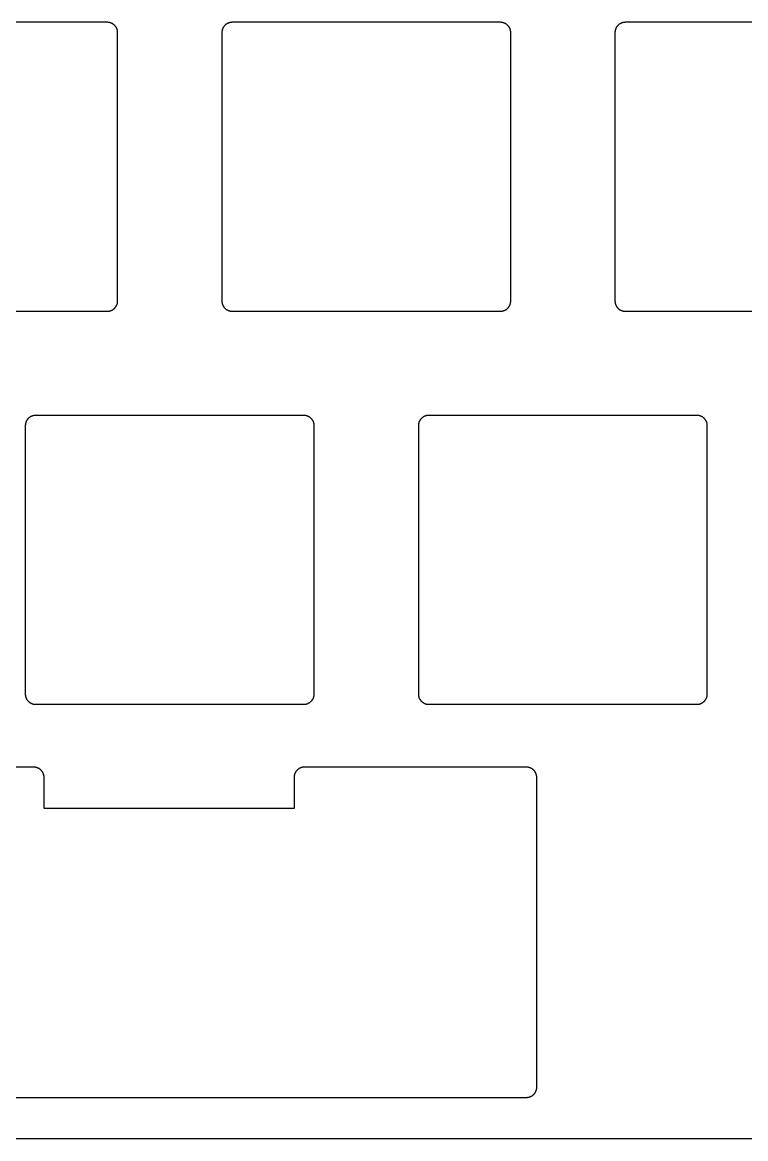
# Model space of a CAD drawing. Header units: millimetres. Extents: x -2014 to -1710, y 1046 to 1151.
# Drawn here: x -1854.7 to -1819.7, y 1051.6 to 1105.7 of the extents above; entities that cross this region are included whole.
import ezdxf

# ---------------------------------------------------------------- set-up
doc = ezdxf.new("R2010")
doc.units = ezdxf.units.MM
doc.layers.add('Layer 01', color=1, linetype='Continuous', true_color=0xff0000)

msp = doc.modelspace()

# ---------------------------------------------------------------- linework, layer by layer
at = {"layer": 'Layer 01', "color": 254, "true_color": 0xcad1ee}
for points in [[(-1850.615, 1105.706), (-1863.615, 1105.706)], [(-1850.115, 1105.206), (-1850.116, 1105.223), (-1850.117, 1105.24), (-1850.118, 1105.257), (-1850.12, 1105.274), (-1850.123, 1105.291), (-1850.126, 1105.308), (-1850.13, 1105.324), (-1850.134, 1105.341), (-1850.139, 1105.357), (-1850.144, 1105.373), (-1850.15, 1105.389), (-1850.157, 1105.405), (-1850.164, 1105.421), (-1850.172, 1105.436), (-1850.18, 1105.451), (-1850.188, 1105.466), (-1850.197, 1105.48), (-1850.207, 1105.494), (-1850.217, 1105.508), (-1850.228, 1105.521), (-1850.239, 1105.534), (-1850.25, 1105.547), (-1850.262, 1105.559), (-1850.274, 1105.571), (-1850.287, 1105.583), (-1850.3, 1105.594), (-1850.313, 1105.604), (-1850.327, 1105.614), (-1850.341, 1105.624), (-1850.356, 1105.633), (-1850.37, 1105.642), (-1850.385, 1105.65), (-1850.401, 1105.657), (-1850.416, 1105.664), (-1850.432, 1105.671), (-1850.448, 1105.677), (-1850.464, 1105.682), (-1850.481, 1105.687), (-1850.497, 1105.692), (-1850.514, 1105.695), (-1850.531, 1105.699), (-1850.547, 1105.701), (-1850.564, 1105.703), (-1850.581, 1105.705), (-1850.598, 1105.706), (-1850.615, 1105.706)], [(-1844.565, 1105.706), (-1844.583, 1105.706), (-1844.6, 1105.705), (-1844.617, 1105.703), (-1844.634, 1105.701), (-1844.65, 1105.699), (-1844.667, 1105.695), (-1844.684, 1105.692), (-1844.7, 1105.687), (-1844.717, 1105.682), (-1844.733, 1105.677), (-1844.749, 1105.671), (-1844.765, 1105.664), (-1844.78, 1105.657), (-1844.796, 1105.65), (-1844.811, 1105.642), (-1844.825, 1105.633), (-1844.84, 1105.624), (-1844.854, 1105.614), (-1844.868, 1105.604), (-1844.881, 1105.594), (-1844.894, 1105.583), (-1844.907, 1105.571), (-1844.919, 1105.559), (-1844.931, 1105.547), (-1844.942, 1105.534), (-1844.953, 1105.521), (-1844.964, 1105.508), (-1844.974, 1105.494), (-1844.984, 1105.48), (-1844.993, 1105.466), (-1845.001, 1105.451), (-1845.009, 1105.436), (-1845.017, 1105.421), (-1845.024, 1105.405), (-1845.031, 1105.389), (-1845.037, 1105.373), (-1845.042, 1105.357), (-1845.047, 1105.341), (-1845.051, 1105.324), (-1845.055, 1105.308), (-1845.058, 1105.291), (-1845.061, 1105.274), (-1845.063, 1105.257), (-1845.064, 1105.24), (-1845.065, 1105.223), (-1845.065, 1105.206)], [(-1831.565, 1105.706), (-1844.565, 1105.706)], [(-1831.065, 1105.206), (-1831.066, 1105.223), (-1831.067, 1105.24), (-1831.068, 1105.257), (-1831.07, 1105.274), (-1831.073, 1105.291), (-1831.076, 1105.308), (-1831.08, 1105.324), (-1831.084, 1105.341), (-1831.089, 1105.357), (-1831.094, 1105.373), (-1831.1, 1105.389), (-1831.107, 1105.405), (-1831.114, 1105.421), (-1831.122, 1105.436), (-1831.13, 1105.451), (-1831.138, 1105.466), (-1831.147, 1105.48), (-1831.157, 1105.494), (-1831.167, 1105.508), (-1831.178, 1105.521), (-1831.189, 1105.534), (-1831.2, 1105.547), (-1831.212, 1105.559), (-1831.224, 1105.571), (-1831.237, 1105.583), (-1831.25, 1105.594), (-1831.263, 1105.604), (-1831.277, 1105.614), (-1831.291, 1105.624), (-1831.306, 1105.633), (-1831.32, 1105.642), (-1831.335, 1105.65), (-1831.351, 1105.657), (-1831.366, 1105.664), (-1831.382, 1105.671), (-1831.398, 1105.677), (-1831.414, 1105.682), (-1831.431, 1105.687), (-1831.447, 1105.692), (-1831.464, 1105.695), (-1831.481, 1105.699), (-1831.497, 1105.701), (-1831.514, 1105.703), (-1831.531, 1105.705), (-1831.548, 1105.706), (-1831.565, 1105.706)], [(-1825.515, 1105.706), (-1825.533, 1105.706), (-1825.55, 1105.705), (-1825.567, 1105.703), (-1825.584, 1105.701), (-1825.6, 1105.699), (-1825.617, 1105.695), (-1825.634, 1105.692), (-1825.65, 1105.687), (-1825.667, 1105.682), (-1825.683, 1105.677), (-1825.699, 1105.671), (-1825.715, 1105.664), (-1825.73, 1105.657), (-1825.746, 1105.65), (-1825.761, 1105.642), (-1825.775, 1105.633), (-1825.79, 1105.624), (-1825.804, 1105.614), (-1825.818, 1105.604), (-1825.831, 1105.594), (-1825.844, 1105.583), (-1825.857, 1105.571), (-1825.869, 1105.559), (-1825.881, 1105.547), (-1825.892, 1105.534), (-1825.903, 1105.521), (-1825.914, 1105.508), (-1825.924, 1105.494), (-1825.934, 1105.48), (-1825.943, 1105.466), (-1825.951, 1105.451), (-1825.959, 1105.436), (-1825.967, 1105.421), (-1825.974, 1105.405), (-1825.981, 1105.389), (-1825.987, 1105.373), (-1825.992, 1105.357), (-1825.997, 1105.341), (-1826.001, 1105.324), (-1826.005, 1105.308), (-1826.008, 1105.291), (-1826.011, 1105.274), (-1826.013, 1105.257), (-1826.014, 1105.24), (-1826.015, 1105.223), (-1826.015, 1105.206)], [(-1812.515, 1105.706), (-1825.515, 1105.706)], [(-1850.115, 1092.206), (-1850.115, 1105.206)], [(-1845.065, 1105.206), (-1845.065, 1092.206)], [(-1831.065, 1104.712), (-1831.065, 1105.206)], [(-1826.015, 1105.206), (-1826.015, 1092.206)], [(-1831.065, 1104.706), (-1831.065, 1104.712)], [(-1831.065, 1092.706), (-1831.065, 1104.706)], [(-1831.065, 1092.7), (-1831.065, 1092.706)], [(-1831.065, 1092.206), (-1831.065, 1092.7)], [(-1850.615, 1091.706), (-1850.598, 1091.706), (-1850.581, 1091.707), (-1850.564, 1091.708), (-1850.547, 1091.711), (-1850.531, 1091.713), (-1850.514, 1091.716), (-1850.497, 1091.72), (-1850.481, 1091.724), (-1850.464, 1091.729), (-1850.448, 1091.735), (-1850.432, 1091.741), (-1850.416, 1091.747), (-1850.401, 1091.754), (-1850.385, 1091.762), (-1850.37, 1091.77), (-1850.356, 1091.779), (-1850.341, 1091.788), (-1850.327, 1091.797), (-1850.313, 1091.807), (-1850.3, 1091.818), (-1850.287, 1091.829), (-1850.274, 1091.84), (-1850.262, 1091.852), (-1850.25, 1091.865), (-1850.239, 1091.877), (-1850.228, 1091.89), (-1850.217, 1091.904), (-1850.207, 1091.918), (-1850.197, 1091.932), (-1850.188, 1091.946), (-1850.18, 1091.961), (-1850.172, 1091.976), (-1850.164, 1091.991), (-1850.157, 1092.007), (-1850.15, 1092.022), (-1850.144, 1092.038), (-1850.139, 1092.055), (-1850.134, 1092.071), (-1850.13, 1092.087), (-1850.126, 1092.104), (-1850.123, 1092.121), (-1850.12, 1092.138), (-1850.118, 1092.155), (-1850.117, 1092.172), (-1850.116, 1092.189), (-1850.115, 1092.206)], [(-1845.065, 1092.206), (-1845.065, 1092.189), (-1845.064, 1092.172), (-1845.063, 1092.155), (-1845.061, 1092.138), (-1845.058, 1092.121), (-1845.055, 1092.104), (-1845.051, 1092.087), (-1845.047, 1092.071), (-1845.042, 1092.055), (-1845.037, 1092.038), (-1845.031, 1092.022), (-1845.024, 1092.007), (-1845.017, 1091.991), (-1845.009, 1091.976), (-1845.001, 1091.961), (-1844.993, 1091.946), (-1844.984, 1091.932), (-1844.974, 1091.918), (-1844.964, 1091.904), (-1844.953, 1091.89), (-1844.942, 1091.877), (-1844.931, 1091.865), (-1844.919, 1091.852), (-1844.907, 1091.84), (-1844.894, 1091.829), (-1844.881, 1091.818), (-1844.868, 1091.807), (-1844.854, 1091.797), (-1844.84, 1091.788), (-1844.825, 1091.779), (-1844.811, 1091.77), (-1844.796, 1091.762), (-1844.78, 1091.754), (-1844.765, 1091.747), (-1844.749, 1091.741), (-1844.733, 1091.735), (-1844.717, 1091.729), (-1844.7, 1091.724), (-1844.684, 1091.72), (-1844.667, 1091.716), (-1844.65, 1091.713), (-1844.634, 1091.711), (-1844.617, 1091.708), (-1844.6, 1091.707), (-1844.583, 1091.706), (-1844.565, 1091.706)], [(-1831.565, 1091.706), (-1831.548, 1091.706), (-1831.531, 1091.707), (-1831.514, 1091.708), (-1831.497, 1091.711), (-1831.481, 1091.713), (-1831.464, 1091.716), (-1831.447, 1091.72), (-1831.431, 1091.724), (-1831.414, 1091.729), (-1831.398, 1091.735), (-1831.382, 1091.741), (-1831.366, 1091.747), (-1831.351, 1091.754), (-1831.335, 1091.762), (-1831.32, 1091.77), (-1831.306, 1091.779), (-1831.291, 1091.788), (-1831.277, 1091.797), (-1831.263, 1091.807), (-1831.25, 1091.818), (-1831.237, 1091.829), (-1831.224, 1091.84), (-1831.212, 1091.852), (-1831.2, 1091.865), (-1831.189, 1091.877), (-1831.178, 1091.89), (-1831.167, 1091.904), (-1831.157, 1091.918), (-1831.147, 1091.932), (-1831.138, 1091.946), (-1831.13, 1091.961), (-1831.122, 1091.976), (-1831.114, 1091.991), (-1831.107, 1092.007), (-1831.1, 1092.022), (-1831.094, 1092.038), (-1831.089, 1092.055), (-1831.084, 1092.071), (-1831.08, 1092.087), (-1831.076, 1092.104), (-1831.073, 1092.121), (-1831.07, 1092.138), (-1831.068, 1092.155), (-1831.067, 1092.172), (-1831.066, 1092.189), (-1831.065, 1092.206)], [(-1826.015, 1092.206), (-1826.015, 1092.189), (-1826.014, 1092.172), (-1826.013, 1092.155), (-1826.011, 1092.138), (-1826.008, 1092.121), (-1826.005, 1092.104), (-1826.001, 1092.087), (-1825.997, 1092.071), (-1825.992, 1092.055), (-1825.987, 1092.038), (-1825.981, 1092.022), (-1825.974, 1092.007), (-1825.967, 1091.991), (-1825.959, 1091.976), (-1825.951, 1091.961), (-1825.943, 1091.946), (-1825.934, 1091.932), (-1825.924, 1091.918), (-1825.914, 1091.904), (-1825.903, 1091.89), (-1825.892, 1091.877), (-1825.881, 1091.865), (-1825.869, 1091.852), (-1825.857, 1091.84), (-1825.844, 1091.829), (-1825.831, 1091.818), (-1825.818, 1091.807), (-1825.804, 1091.797), (-1825.79, 1091.788), (-1825.775, 1091.779), (-1825.761, 1091.77), (-1825.746, 1091.762), (-1825.73, 1091.754), (-1825.715, 1091.747), (-1825.699, 1091.741), (-1825.683, 1091.735), (-1825.667, 1091.729), (-1825.65, 1091.724), (-1825.634, 1091.72), (-1825.617, 1091.716), (-1825.6, 1091.713), (-1825.584, 1091.711), (-1825.567, 1091.708), (-1825.55, 1091.707), (-1825.533, 1091.706), (-1825.515, 1091.706)], [(-1863.115, 1091.706), (-1851.115, 1091.706)], [(-1851.115, 1091.706), (-1851.109, 1091.706)], [(-1851.109, 1091.706), (-1850.615, 1091.706)], [(-1844.565, 1091.706), (-1844.072, 1091.706)], [(-1844.072, 1091.706), (-1844.065, 1091.706)], [(-1844.065, 1091.706), (-1832.065, 1091.706)], [(-1832.065, 1091.706), (-1832.059, 1091.706)], [(-1832.059, 1091.706), (-1831.565, 1091.706)], [(-1825.515, 1091.706), (-1825.022, 1091.706)], [(-1825.022, 1091.706), (-1825.015, 1091.706)], [(-1825.015, 1091.706), (-1813.015, 1091.706)], [(-1854.09, 1086.656), (-1854.108, 1086.656), (-1854.125, 1086.655), (-1854.142, 1086.653), (-1854.159, 1086.651), (-1854.175, 1086.649), (-1854.192, 1086.645), (-1854.209, 1086.642), (-1854.225, 1086.637), (-1854.242, 1086.632), (-1854.258, 1086.627), (-1854.274, 1086.621), (-1854.29, 1086.614), (-1854.305, 1086.607), (-1854.321, 1086.6), (-1854.336, 1086.592), (-1854.35, 1086.583), (-1854.365, 1086.574), (-1854.379, 1086.564), (-1854.393, 1086.554), (-1854.406, 1086.544), (-1854.419, 1086.533), (-1854.432, 1086.521), (-1854.444, 1086.509), (-1854.456, 1086.497), (-1854.467, 1086.484), (-1854.478, 1086.471), (-1854.489, 1086.458), (-1854.499, 1086.444), (-1854.509, 1086.43), (-1854.518, 1086.416), (-1854.526, 1086.401), (-1854.534, 1086.386), (-1854.542, 1086.371), (-1854.549, 1086.355), (-1854.556, 1086.339), (-1854.562, 1086.323), (-1854.567, 1086.307), (-1854.572, 1086.291), (-1854.576, 1086.274), (-1854.58, 1086.258), (-1854.583, 1086.241), (-1854.586, 1086.224), (-1854.588, 1086.207), (-1854.589, 1086.19), (-1854.59, 1086.173), (-1854.59, 1086.156)], [(-1841.09, 1086.656), (-1854.09, 1086.656)], [(-1840.59, 1086.156), (-1840.591, 1086.173), (-1840.592, 1086.19), (-1840.593, 1086.207), (-1840.595, 1086.224), (-1840.598, 1086.241), (-1840.601, 1086.258), (-1840.605, 1086.274), (-1840.609, 1086.291), (-1840.614, 1086.307), (-1840.619, 1086.323), (-1840.625, 1086.339), (-1840.632, 1086.355), (-1840.639, 1086.371), (-1840.647, 1086.386), (-1840.655, 1086.401), (-1840.663, 1086.416), (-1840.672, 1086.43), (-1840.682, 1086.444), (-1840.692, 1086.458), (-1840.703, 1086.471), (-1840.714, 1086.484), (-1840.725, 1086.497), (-1840.737, 1086.509), (-1840.749, 1086.521), (-1840.762, 1086.533), (-1840.775, 1086.544), (-1840.788, 1086.554), (-1840.802, 1086.564), (-1840.816, 1086.574), (-1840.831, 1086.583), (-1840.845, 1086.592), (-1840.86, 1086.6), (-1840.876, 1086.607), (-1840.891, 1086.614), (-1840.907, 1086.621), (-1840.923, 1086.627), (-1840.939, 1086.632), (-1840.956, 1086.637), (-1840.972, 1086.642), (-1840.989, 1086.645), (-1841.006, 1086.649), (-1841.022, 1086.651), (-1841.039, 1086.653), (-1841.056, 1086.655), (-1841.073, 1086.656), (-1841.09, 1086.656)], [(-1835.04, 1086.656), (-1835.058, 1086.656), (-1835.075, 1086.655), (-1835.092, 1086.653), (-1835.109, 1086.651), (-1835.125, 1086.649), (-1835.142, 1086.645), (-1835.159, 1086.642), (-1835.175, 1086.637), (-1835.192, 1086.632), (-1835.208, 1086.627), (-1835.224, 1086.621), (-1835.24, 1086.614), (-1835.255, 1086.607), (-1835.271, 1086.6), (-1835.286, 1086.592), (-1835.3, 1086.583), (-1835.315, 1086.574), (-1835.329, 1086.564), (-1835.343, 1086.554), (-1835.356, 1086.544), (-1835.369, 1086.533), (-1835.382, 1086.521), (-1835.394, 1086.509), (-1835.406, 1086.497), (-1835.417, 1086.484), (-1835.428, 1086.471), (-1835.439, 1086.458), (-1835.449, 1086.444), (-1835.459, 1086.43), (-1835.468, 1086.416), (-1835.476, 1086.401), (-1835.484, 1086.386), (-1835.492, 1086.371), (-1835.499, 1086.355), (-1835.506, 1086.339), (-1835.512, 1086.323), (-1835.517, 1086.307), (-1835.522, 1086.291), (-1835.526, 1086.274), (-1835.53, 1086.258), (-1835.533, 1086.241), (-1835.536, 1086.224), (-1835.538, 1086.207), (-1835.539, 1086.19), (-1835.54, 1086.173), (-1835.54, 1086.156)], [(-1822.04, 1086.656), (-1835.04, 1086.656)], [(-1821.54, 1086.156), (-1821.541, 1086.173), (-1821.542, 1086.19), (-1821.543, 1086.207), (-1821.545, 1086.224), (-1821.548, 1086.241), (-1821.551, 1086.258), (-1821.555, 1086.274), (-1821.559, 1086.291), (-1821.564, 1086.307), (-1821.569, 1086.323), (-1821.575, 1086.339), (-1821.582, 1086.355), (-1821.589, 1086.371), (-1821.597, 1086.386), (-1821.605, 1086.401), (-1821.613, 1086.416), (-1821.622, 1086.43), (-1821.632, 1086.444), (-1821.642, 1086.458), (-1821.653, 1086.471), (-1821.664, 1086.484), (-1821.675, 1086.497), (-1821.687, 1086.509), (-1821.699, 1086.521), (-1821.712, 1086.533), (-1821.725, 1086.544), (-1821.738, 1086.554), (-1821.752, 1086.564), (-1821.766, 1086.574), (-1821.781, 1086.583), (-1821.795, 1086.592), (-1821.81, 1086.6), (-1821.826, 1086.607), (-1821.841, 1086.614), (-1821.857, 1086.621), (-1821.873, 1086.627), (-1821.889, 1086.632), (-1821.906, 1086.637), (-1821.922, 1086.642), (-1821.939, 1086.645), (-1821.956, 1086.649), (-1821.972, 1086.651), (-1821.989, 1086.653), (-1822.006, 1086.655), (-1822.023, 1086.656), (-1822.04, 1086.656)], [(-1854.59, 1086.156), (-1854.59, 1073.156)], [(-1840.59, 1073.156), (-1840.59, 1086.156)], [(-1835.54, 1086.156), (-1835.54, 1073.156)], [(-1821.54, 1085.661), (-1821.54, 1086.156)], [(-1821.54, 1085.656), (-1821.54, 1085.661)], [(-1821.54, 1073.656), (-1821.54, 1085.656)], [(-1821.54, 1073.651), (-1821.54, 1073.656)], [(-1821.54, 1073.156), (-1821.54, 1073.651)], [(-1854.59, 1073.156), (-1854.59, 1073.139), (-1854.589, 1073.122), (-1854.588, 1073.105), (-1854.586, 1073.088), (-1854.583, 1073.071), (-1854.58, 1073.054), (-1854.576, 1073.037), (-1854.572, 1073.021), (-1854.567, 1073.005), (-1854.562, 1072.988), (-1854.556, 1072.972), (-1854.549, 1072.957), (-1854.542, 1072.941), (-1854.534, 1072.926), (-1854.526, 1072.911), (-1854.518, 1072.896), (-1854.509, 1072.882), (-1854.499, 1072.868), (-1854.489, 1072.854), (-1854.478, 1072.84), (-1854.467, 1072.827), (-1854.456, 1072.815), (-1854.444, 1072.802), (-1854.432, 1072.79), (-1854.419, 1072.779), (-1854.406, 1072.768), (-1854.393, 1072.757), (-1854.379, 1072.747), (-1854.365, 1072.738), (-1854.35, 1072.729), (-1854.336, 1072.72), (-1854.321, 1072.712), (-1854.305, 1072.704), (-1854.29, 1072.697), (-1854.274, 1072.691), (-1854.258, 1072.685), (-1854.242, 1072.679), (-1854.225, 1072.674), (-1854.209, 1072.67), (-1854.192, 1072.666), (-1854.175, 1072.663), (-1854.159, 1072.661), (-1854.142, 1072.658), (-1854.125, 1072.657), (-1854.108, 1072.656), (-1854.09, 1072.656)], [(-1841.09, 1072.656), (-1841.073, 1072.656), (-1841.056, 1072.657), (-1841.039, 1072.658), (-1841.022, 1072.661), (-1841.006, 1072.663), (-1840.989, 1072.666), (-1840.972, 1072.67), (-1840.956, 1072.674), (-1840.939, 1072.679), (-1840.923, 1072.685), (-1840.907, 1072.691), (-1840.891, 1072.697), (-1840.876, 1072.704), (-1840.86, 1072.712), (-1840.845, 1072.72), (-1840.831, 1072.729), (-1840.816, 1072.738), (-1840.802, 1072.747), (-1840.788, 1072.757), (-1840.775, 1072.768), (-1840.762, 1072.779), (-1840.749, 1072.79), (-1840.737, 1072.802), (-1840.725, 1072.815), (-1840.714, 1072.827), (-1840.703, 1072.84), (-1840.692, 1072.854), (-1840.682, 1072.868), (-1840.672, 1072.882), (-1840.663, 1072.896), (-1840.655, 1072.911), (-1840.647, 1072.926), (-1840.639, 1072.941), (-1840.632, 1072.957), (-1840.625, 1072.972), (-1840.619, 1072.988), (-1840.614, 1073.005), (-1840.609, 1073.021), (-1840.605, 1073.037), (-1840.601, 1073.054), (-1840.598, 1073.071), (-1840.595, 1073.088), (-1840.593, 1073.105), (-1840.592, 1073.122), (-1840.591, 1073.139), (-1840.59, 1073.156)], [(-1835.54, 1073.156), (-1835.54, 1073.139), (-1835.539, 1073.122), (-1835.538, 1073.105), (-1835.536, 1073.088), (-1835.533, 1073.071), (-1835.53, 1073.054), (-1835.526, 1073.037), (-1835.522, 1073.021), (-1835.517, 1073.005), (-1835.512, 1072.988), (-1835.506, 1072.972), (-1835.499, 1072.957), (-1835.492, 1072.941), (-1835.484, 1072.926), (-1835.476, 1072.911), (-1835.468, 1072.896), (-1835.459, 1072.882), (-1835.449, 1072.868), (-1835.439, 1072.854), (-1835.428, 1072.84), (-1835.417, 1072.827), (-1835.406, 1072.815), (-1835.394, 1072.802), (-1835.382, 1072.79), (-1835.369, 1072.779), (-1835.356, 1072.768), (-1835.343, 1072.757), (-1835.329, 1072.747), (-1835.315, 1072.738), (-1835.3, 1072.729), (-1835.286, 1072.72), (-1835.271, 1072.712), (-1835.255, 1072.704), (-1835.24, 1072.697), (-1835.224, 1072.691), (-1835.208, 1072.685), (-1835.192, 1072.679), (-1835.175, 1072.674), (-1835.159, 1072.67), (-1835.142, 1072.666), (-1835.125, 1072.663), (-1835.109, 1072.661), (-1835.092, 1072.658), (-1835.075, 1072.657), (-1835.058, 1072.656), (-1835.04, 1072.656)], [(-1822.04, 1072.656), (-1822.023, 1072.656), (-1822.006, 1072.657), (-1821.989, 1072.658), (-1821.972, 1072.661), (-1821.956, 1072.663), (-1821.939, 1072.666), (-1821.922, 1072.67), (-1821.906, 1072.674), (-1821.889, 1072.679), (-1821.873, 1072.685), (-1821.857, 1072.691), (-1821.841, 1072.697), (-1821.826, 1072.704), (-1821.81, 1072.712), (-1821.795, 1072.72), (-1821.781, 1072.729), (-1821.766, 1072.738), (-1821.752, 1072.747), (-1821.738, 1072.757), (-1821.725, 1072.768), (-1821.712, 1072.779), (-1821.699, 1072.79), (-1821.687, 1072.802), (-1821.675, 1072.815), (-1821.664, 1072.827), (-1821.653, 1072.84), (-1821.642, 1072.854), (-1821.632, 1072.868), (-1821.622, 1072.882), (-1821.613, 1072.896), (-1821.605, 1072.911), (-1821.597, 1072.926), (-1821.589, 1072.941), (-1821.582, 1072.957), (-1821.575, 1072.972), (-1821.569, 1072.988), (-1821.564, 1073.005), (-1821.559, 1073.021), (-1821.555, 1073.037), (-1821.551, 1073.054), (-1821.548, 1073.071), (-1821.545, 1073.088), (-1821.543, 1073.105), (-1821.542, 1073.122), (-1821.541, 1073.139), (-1821.54, 1073.156)], [(-1854.09, 1072.656), (-1841.09, 1072.656)], [(-1835.04, 1072.656), (-1822.04, 1072.656)], [(-1854.179, 1069.61), (-1860.179, 1069.61)], [(-1853.679, 1069.11), (-1853.679, 1069.127), (-1853.68, 1069.144), (-1853.682, 1069.161), (-1853.684, 1069.178), (-1853.686, 1069.195), (-1853.689, 1069.211), (-1853.693, 1069.228), (-1853.697, 1069.244), (-1853.702, 1069.261), (-1853.708, 1069.277), (-1853.714, 1069.293), (-1853.72, 1069.309), (-1853.727, 1069.324), (-1853.735, 1069.34), (-1853.743, 1069.355), (-1853.752, 1069.369), (-1853.761, 1069.384), (-1853.77, 1069.398), (-1853.781, 1069.412), (-1853.791, 1069.425), (-1853.802, 1069.438), (-1853.813, 1069.451), (-1853.825, 1069.463), (-1853.838, 1069.475), (-1853.85, 1069.486), (-1853.863, 1069.497), (-1853.877, 1069.508), (-1853.891, 1069.518), (-1853.905, 1069.528), (-1853.919, 1069.537), (-1853.934, 1069.545), (-1853.949, 1069.554), (-1853.964, 1069.561), (-1853.98, 1069.568), (-1853.995, 1069.575), (-1854.011, 1069.581), (-1854.028, 1069.586), (-1854.044, 1069.591), (-1854.061, 1069.595), (-1854.077, 1069.599), (-1854.094, 1069.602), (-1854.111, 1069.605), (-1854.128, 1069.607), (-1854.145, 1069.608), (-1854.162, 1069.609), (-1854.179, 1069.61)], [(-1841.065, 1069.61), (-1841.083, 1069.609), (-1841.1, 1069.608), (-1841.117, 1069.607), (-1841.134, 1069.605), (-1841.15, 1069.602), (-1841.167, 1069.599), (-1841.184, 1069.595), (-1841.2, 1069.591), (-1841.217, 1069.586), (-1841.233, 1069.581), (-1841.249, 1069.575), (-1841.265, 1069.568), (-1841.28, 1069.561), (-1841.295, 1069.554), (-1841.311, 1069.545), (-1841.325, 1069.537), (-1841.34, 1069.528), (-1841.354, 1069.518), (-1841.368, 1069.508), (-1841.381, 1069.497), (-1841.394, 1069.486), (-1841.407, 1069.475), (-1841.419, 1069.463), (-1841.431, 1069.451), (-1841.442, 1069.438), (-1841.453, 1069.425), (-1841.464, 1069.412), (-1841.474, 1069.398), (-1841.484, 1069.384), (-1841.493, 1069.369), (-1841.501, 1069.355), (-1841.509, 1069.34), (-1841.517, 1069.324), (-1841.524, 1069.309), (-1841.531, 1069.293), (-1841.537, 1069.277), (-1841.542, 1069.261), (-1841.547, 1069.244), (-1841.551, 1069.228), (-1841.555, 1069.211), (-1841.558, 1069.195), (-1841.561, 1069.178), (-1841.563, 1069.161), (-1841.564, 1069.144), (-1841.565, 1069.127), (-1841.565, 1069.11)], [(-1830.303, 1069.61), (-1841.065, 1069.61)], [(-1829.803, 1069.11), (-1829.803, 1069.127), (-1829.804, 1069.144), (-1829.806, 1069.161), (-1829.808, 1069.178), (-1829.81, 1069.195), (-1829.813, 1069.211), (-1829.817, 1069.228), (-1829.821, 1069.244), (-1829.826, 1069.261), (-1829.832, 1069.277), (-1829.838, 1069.293), (-1829.844, 1069.309), (-1829.851, 1069.324), (-1829.859, 1069.34), (-1829.867, 1069.355), (-1829.876, 1069.369), (-1829.885, 1069.384), (-1829.894, 1069.398), (-1829.905, 1069.412), (-1829.915, 1069.425), (-1829.926, 1069.438), (-1829.938, 1069.451), (-1829.949, 1069.463), (-1829.962, 1069.475), (-1829.974, 1069.486), (-1829.987, 1069.497), (-1830.001, 1069.508), (-1830.015, 1069.518), (-1830.029, 1069.528), (-1830.043, 1069.537), (-1830.058, 1069.545), (-1830.073, 1069.554), (-1830.088, 1069.561), (-1830.104, 1069.568), (-1830.12, 1069.575), (-1830.135, 1069.581), (-1830.152, 1069.586), (-1830.168, 1069.591), (-1830.185, 1069.595), (-1830.201, 1069.599), (-1830.218, 1069.602), (-1830.235, 1069.605), (-1830.252, 1069.607), (-1830.269, 1069.608), (-1830.286, 1069.609), (-1830.303, 1069.61)], [(-1853.679, 1067.606), (-1853.679, 1069.11)], [(-1841.565, 1069.11), (-1841.565, 1067.606)], [(-1829.803, 1054.106), (-1829.803, 1069.11)], [(-1841.565, 1067.606), (-1853.679, 1067.606)], [(-1830.303, 1053.606), (-1830.286, 1053.606), (-1830.269, 1053.607), (-1830.252, 1053.609), (-1830.235, 1053.611), (-1830.218, 1053.613), (-1830.201, 1053.617), (-1830.185, 1053.62), (-1830.168, 1053.625), (-1830.152, 1053.63), (-1830.135, 1053.635), (-1830.12, 1053.641), (-1830.104, 1053.648), (-1830.088, 1053.655), (-1830.073, 1053.662), (-1830.058, 1053.67), (-1830.043, 1053.679), (-1830.029, 1053.688), (-1830.015, 1053.698), (-1830.001, 1053.708), (-1829.987, 1053.718), (-1829.974, 1053.729), (-1829.962, 1053.741), (-1829.949, 1053.753), (-1829.938, 1053.765), (-1829.926, 1053.778), (-1829.915, 1053.791), (-1829.905, 1053.804), (-1829.894, 1053.818), (-1829.885, 1053.832), (-1829.876, 1053.846), (-1829.867, 1053.861), (-1829.859, 1053.876), (-1829.851, 1053.891), (-1829.844, 1053.907), (-1829.838, 1053.923), (-1829.832, 1053.939), (-1829.826, 1053.955), (-1829.821, 1053.971), (-1829.817, 1053.988), (-1829.813, 1054.004), (-1829.81, 1054.021), (-1829.808, 1054.038), (-1829.806, 1054.055), (-1829.804, 1054.072), (-1829.803, 1054.089), (-1829.803, 1054.106)], [(-1864.941, 1053.606), (-1830.303, 1053.606)], [(-1786.469, 1051.606), (-1956.337, 1051.606)]]:
    msp.add_lwpolyline(points, dxfattribs=at)

doc.saveas('drawing.dxf')
